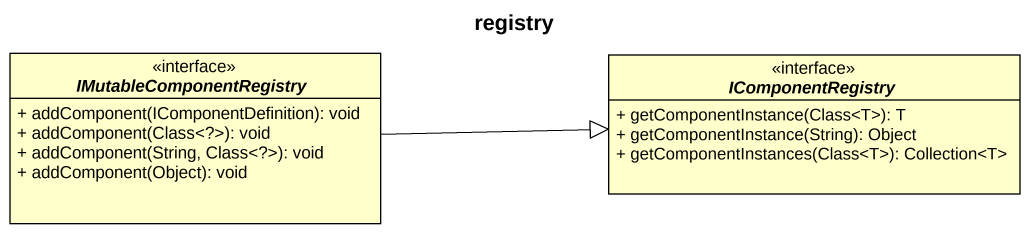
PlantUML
@startuml
title registry
hide circle
hide empty members
skinparam classAttributeIconSize 0
interface IMutableComponentRegistry <<interface>> {
  + addComponent(IComponentDefinition): void
  + addComponent(Class<?>): void
  + addComponent(String, Class<?>): void
  + addComponent(Object): void
}
interface IComponentRegistry <<interface>> {
  + getComponentInstance(Class<T>): T
  + getComponentInstance(String): Object
  + getComponentInstances(Class<T>): Collection<T>
}
IMutableComponentRegistry -right-|> IComponentRegistry
@enduml
